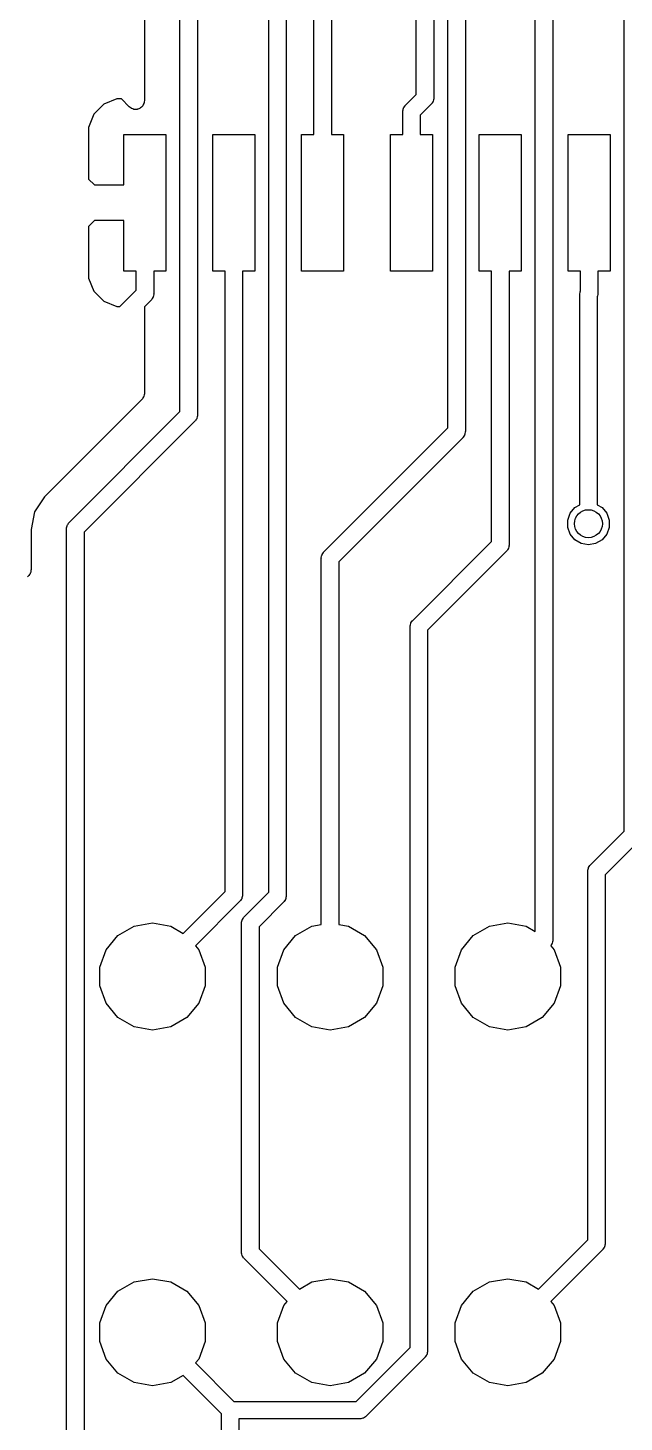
# Model space of a CAD drawing. Extents: x 116.4 to 213.4, y -134.3 to -53.5.
# Drawn here: x 157.33 to 165.85, y -96.28 to -76.37 of the extents above; entities that cross this region are included whole.
import ezdxf

# ---------------------------------------------------------------- set-up
doc = ezdxf.new("R2010")
doc.units = 0
doc.header["$MEASUREMENT"] = 0
doc.layers.add('BLACK', color=7, linetype='CONTINUOUS')

msp = doc.modelspace()

# ---------------------------------------------------------------- linework, layer by layer
at = {"layer": 'Black'}
for p, q in [((165.854, -87.8396), (165.854, -71.4454)), ((162.883, -77.3222), (162.883, -72.771)), ((163.133, -72.771), (163.133, -77.374)), ((164.584, -89.2739), (164.584, -73.5063)), ((164.834, -73.5581), (164.834, -89.3966)), ((163.334, -82.0825), (163.334, -74.1202)), ((163.584, -74.172), (163.584, -82.1343)), ((161.419, -77.893), (161.419, -74.6505)), ((161.669, -74.5987), (161.669, -77.893)), ((159.754, -75.2287), (159.754, -81.9004)), ((159.504, -81.8486), (159.504, -75.2805)), ((160.774, -88.7117), (160.774, -75.3618)), ((161.024, -75.31), (161.024, -88.7635)), ((158.996, -75.5435), (158.996, -77.4091)), ((158.603, -77.385), (158.416, -77.4623)), ((158.666, -77.385), (158.603, -77.385)), ((158.78, -77.499), (158.666, -77.385)), ((158.994, -77.4255), (158.992, -77.442)), ((158.996, -77.4091), (158.994, -77.4255)), ((162.726, -77.4793), (162.883, -77.3222)), ((163.112, -77.4402), (163.103, -77.4543)), ((163.121, -77.4268), (163.112, -77.4402)), ((163.122, -77.4215), (163.121, -77.4268)), ((163.125, -77.4168), (163.122, -77.4215)), ((163.128, -77.4007), (163.125, -77.4168)), ((163.132, -77.3849), (163.128, -77.4007)), ((163.133, -77.374), (163.132, -77.3794)), ((163.132, -77.3794), (163.132, -77.3849)), ((158.273, -77.6052), (158.196, -77.792)), ((158.416, -77.4623), (158.273, -77.6052)), ((158.793, -77.5085), (158.78, -77.499)), ((158.806, -77.5191), (158.793, -77.5085)), ((158.811, -77.521), (158.806, -77.5191)), ((158.816, -77.5243), (158.811, -77.521)), ((158.832, -77.5285), (158.816, -77.5243)), ((158.847, -77.5342), (158.832, -77.5285)), ((158.853, -77.5342), (158.847, -77.5342)), ((158.858, -77.5357), (158.853, -77.5342)), ((158.875, -77.5342), (158.858, -77.5357)), ((158.891, -77.5342), (158.875, -77.5342)), ((158.897, -77.5323), (158.891, -77.5342)), ((158.902, -77.5318), (158.897, -77.5323)), ((158.917, -77.5248), (158.902, -77.5318)), ((158.933, -77.5191), (158.917, -77.5248)), ((158.937, -77.5155), (158.933, -77.5191)), ((158.942, -77.5132), (158.937, -77.5155)), ((158.954, -77.5015), (158.942, -77.5132)), ((158.967, -77.4908), (158.954, -77.5015)), ((158.969, -77.4859), (158.967, -77.4908)), ((158.973, -77.482), (158.969, -77.4859)), ((158.98, -77.467), (158.973, -77.482)), ((158.989, -77.4526), (158.98, -77.467)), ((158.99, -77.4471), (158.989, -77.4526)), ((158.992, -77.442), (158.99, -77.4471)), ((162.689, -77.5568), (162.694, -77.541)), ((162.69, -77.5623), (162.689, -77.5568)), ((162.689, -77.5677), (162.69, -77.5623)), ((162.689, -77.893), (162.689, -77.5677)), ((162.694, -77.541), (162.697, -77.5249)), ((162.697, -77.5249), (162.699, -77.5202)), ((162.699, -77.5202), (162.701, -77.5149)), ((162.701, -77.5149), (162.71, -77.5015)), ((162.71, -77.5015), (162.718, -77.4874)), ((162.718, -77.4874), (162.722, -77.4838)), ((162.722, -77.4838), (162.726, -77.4793)), ((163.096, -77.4624), (162.939, -77.6195)), ((162.939, -77.6195), (162.939, -77.893)), ((163.099, -77.4579), (163.096, -77.4624)), ((163.103, -77.4543), (163.099, -77.4579)), ((158.196, -77.792), (158.196, -78.5296)), ((158.704, -78.614), (158.704, -77.893)), ((158.704, -77.893), (159.304, -77.893)), ((159.304, -77.893), (159.304, -79.843)), ((159.974, -79.843), (159.974, -77.893)), ((159.974, -77.893), (160.574, -77.893)), ((160.574, -77.893), (160.574, -79.843)), ((161.244, -79.843), (161.244, -77.893)), ((161.244, -77.893), (161.419, -77.893)), ((161.669, -77.893), (161.844, -77.893)), ((161.844, -77.893), (161.844, -79.843)), ((162.514, -79.843), (162.514, -77.893)), ((162.514, -77.893), (162.689, -77.893)), ((162.939, -77.893), (163.114, -77.893)), ((163.114, -77.893), (163.114, -79.843)), ((163.784, -79.843), (163.784, -77.893)), ((163.784, -77.893), (164.384, -77.893)), ((164.384, -77.893), (164.384, -79.843)), ((165.054, -79.843), (165.054, -77.893)), ((165.054, -77.893), (165.654, -77.893)), ((165.654, -77.893), (165.654, -79.843)), ((158.196, -78.5296), (158.28, -78.614)), ((158.28, -78.614), (158.704, -78.614)), ((158.28, -79.122), (158.196, -79.2064)), ((158.196, -79.2064), (158.196, -79.944)), ((158.704, -79.122), (158.28, -79.122)), ((158.704, -79.843), (158.704, -79.122)), ((158.196, -79.944), (158.273, -80.1308)), ((158.879, -79.843), (158.704, -79.843)), ((158.879, -80.1165), (158.879, -79.843)), ((159.304, -79.843), (159.129, -79.843)), ((159.129, -79.843), (159.129, -80.1683)), ((160.149, -79.843), (159.974, -79.843)), ((160.149, -88.7002), (160.149, -79.843)), ((160.574, -79.843), (160.399, -79.843)), ((160.399, -79.843), (160.399, -88.752)), ((161.844, -79.843), (161.244, -79.843)), ((163.114, -79.843), (162.514, -79.843)), ((163.959, -79.843), (163.784, -79.843)), ((163.959, -83.7035), (163.959, -79.843)), ((164.384, -79.843), (164.209, -79.843)), ((164.209, -79.843), (164.209, -83.7553)), ((165.229, -79.843), (165.054, -79.843)), ((165.229, -80.1316), (165.229, -79.843)), ((165.654, -79.843), (165.479, -79.843)), ((165.479, -79.843), (165.479, -80.1683)), ((158.273, -80.1308), (158.416, -80.2737)), ((158.645, -80.351), (158.879, -80.1165)), ((159.117, -80.2211), (159.108, -80.2345)), ((159.119, -80.2158), (159.117, -80.2211)), ((159.121, -80.2111), (159.119, -80.2158)), ((159.124, -80.195), (159.121, -80.2111)), ((159.129, -80.1792), (159.124, -80.195)), ((159.129, -80.1683), (159.128, -80.1737)), ((159.128, -80.1737), (159.129, -80.1792)), ((165.219, -80.1779), (165.22, -80.1725)), ((165.219, -83.1801), (165.219, -80.1779)), ((165.22, -80.167), (165.224, -80.1512)), ((165.22, -80.1725), (165.22, -80.167)), ((165.224, -80.1512), (165.227, -80.1351)), ((165.227, -80.1351), (165.229, -80.1316)), ((165.471, -80.2111), (165.469, -80.2146)), ((165.469, -80.2146), (165.469, -83.1801)), ((165.474, -80.195), (165.471, -80.2111)), ((165.479, -80.1792), (165.474, -80.195)), ((165.479, -80.1683), (165.478, -80.1737)), ((165.478, -80.1737), (165.479, -80.1792)), ((158.416, -80.2737), (158.603, -80.351)), ((158.603, -80.351), (158.645, -80.351)), ((159.092, -80.2567), (158.996, -80.3527)), ((158.996, -80.3527), (158.996, -81.5856)), ((159.096, -80.2522), (159.092, -80.2567)), ((159.1, -80.2486), (159.096, -80.2522)), ((159.108, -80.2345), (159.1, -80.2486)), ((158.992, -81.6127), (158.989, -81.629)), ((158.996, -81.5967), (158.992, -81.6127)), ((158.996, -81.5856), (158.995, -81.5911)), ((158.995, -81.5911), (158.996, -81.5967)), ((158.959, -81.6754), (157.569, -83.0656)), ((158.962, -81.6708), (158.959, -81.6754)), ((158.967, -81.6672), (158.962, -81.6708)), ((158.975, -81.6529), (158.967, -81.6672)), ((158.985, -81.6393), (158.975, -81.6529)), ((158.986, -81.6339), (158.985, -81.6393)), ((158.989, -81.629), (158.986, -81.6339)), ((157.919, -83.4336), (159.504, -81.8486)), ((159.718, -81.9888), (158.133, -83.5738)), ((159.721, -81.9843), (159.718, -81.9888)), ((159.725, -81.9807), (159.721, -81.9843)), ((159.733, -81.9666), (159.725, -81.9807)), ((159.743, -81.9532), (159.733, -81.9666)), ((159.744, -81.9479), (159.743, -81.9532)), ((159.747, -81.9432), (159.744, -81.9479)), ((159.75, -81.9271), (159.747, -81.9432)), ((159.754, -81.9113), (159.75, -81.9271)), ((159.754, -81.9004), (159.753, -81.9058)), ((159.753, -81.9058), (159.754, -81.9113)), ((161.562, -83.8545), (163.334, -82.0825)), ((163.55, -82.2182), (163.547, -82.2227)), ((163.554, -82.2146), (163.55, -82.2182)), ((163.563, -82.2005), (163.554, -82.2146)), ((163.572, -82.1871), (163.563, -82.2005)), ((163.573, -82.1818), (163.572, -82.1871)), ((163.576, -82.1771), (163.573, -82.1818)), ((163.579, -82.161), (163.576, -82.1771)), ((163.583, -82.1452), (163.579, -82.161)), ((163.584, -82.1343), (163.583, -82.1397)), ((163.583, -82.1397), (163.583, -82.1452)), ((163.547, -82.2227), (161.775, -83.9947)), ((157.569, -83.0656), (157.425, -83.2807)), ((165.151, -83.2197), (165.219, -83.1801)), ((165.469, -83.1801), (165.538, -83.2197)), ((157.425, -83.2807), (157.375, -83.5345)), ((165.048, -83.3981), (165.084, -83.2998)), ((165.048, -83.5027), (165.048, -83.3981)), ((165.084, -83.2998), (165.151, -83.2197)), ((165.538, -83.2197), (165.605, -83.2998)), ((165.605, -83.2998), (165.641, -83.3981)), ((165.641, -83.3981), (165.641, -83.5027)), ((157.375, -83.5345), (157.375, -84.1088)), ((157.883, -83.5111), (157.888, -83.4953)), ((157.884, -83.5166), (157.883, -83.5111)), ((157.883, -83.522), (157.884, -83.5166)), ((157.883, -120.589), (157.883, -83.522)), ((157.888, -83.4953), (157.89, -83.4792)), ((157.89, -83.4792), (157.893, -83.4745)), ((157.893, -83.4745), (157.895, -83.4692)), ((157.895, -83.4692), (157.904, -83.4558)), ((157.904, -83.4558), (157.912, -83.4417)), ((157.912, -83.4417), (157.916, -83.4381)), ((157.916, -83.4381), (157.919, -83.4336)), ((158.133, -83.5738), (158.133, -120.589)), ((165.084, -83.601), (165.048, -83.5027)), ((165.151, -83.6811), (165.084, -83.601)), ((165.605, -83.601), (165.538, -83.6811)), ((165.641, -83.5027), (165.605, -83.601)), ((162.832, -84.8309), (163.959, -83.7035)), ((164.197, -83.8081), (164.188, -83.8215)), ((164.199, -83.8028), (164.197, -83.8081)), ((164.201, -83.7981), (164.199, -83.8028)), ((164.204, -83.782), (164.201, -83.7981)), ((164.209, -83.7662), (164.204, -83.782)), ((164.209, -83.7553), (164.208, -83.7607)), ((164.208, -83.7607), (164.209, -83.7662)), ((165.241, -83.7334), (165.151, -83.6811)), ((165.344, -83.7515), (165.241, -83.7334)), ((165.447, -83.7334), (165.344, -83.7515)), ((165.538, -83.6811), (165.447, -83.7334)), ((161.525, -83.932), (161.53, -83.9162)), ((161.526, -83.9375), (161.525, -83.932)), ((161.525, -83.9429), (161.526, -83.9375)), ((161.525, -89.1731), (161.525, -83.9429)), ((161.53, -83.9162), (161.533, -83.9001)), ((161.533, -83.9001), (161.535, -83.8954)), ((161.535, -83.8954), (161.537, -83.8901)), ((161.537, -83.8901), (161.546, -83.8767)), ((161.546, -83.8767), (161.554, -83.8626)), ((161.554, -83.8626), (161.558, -83.859)), ((161.558, -83.859), (161.562, -83.8545)), ((161.775, -83.9947), (161.775, -89.1731)), ((164.172, -83.8437), (163.045, -84.9711)), ((164.176, -83.8392), (164.172, -83.8437)), ((164.18, -83.8356), (164.176, -83.8392)), ((164.188, -83.8215), (164.18, -83.8356)), ((157.336, -84.2006), (157.323, -84.209)), ((157.34, -84.1949), (157.336, -84.2006)), ((157.345, -84.1905), (157.34, -84.1949)), ((157.353, -84.1773), (157.345, -84.1905)), ((157.362, -84.165), (157.353, -84.1773)), ((157.364, -84.1583), (157.362, -84.165)), ((157.367, -84.1523), (157.364, -84.1583)), ((157.37, -84.1373), (157.367, -84.1523)), ((157.374, -84.1226), (157.37, -84.1373)), ((157.375, -84.1088), (157.374, -84.1157)), ((157.374, -84.1157), (157.374, -84.1226)), ((162.795, -84.9084), (162.8, -84.8926)), ((162.796, -84.9139), (162.795, -84.9084)), ((162.795, -84.9193), (162.796, -84.9139)), ((162.795, -95.2121), (162.795, -84.9193)), ((162.8, -84.8926), (162.803, -84.8765)), ((162.803, -84.8765), (162.805, -84.8718)), ((162.805, -84.8718), (162.807, -84.8665)), ((162.807, -84.8665), (162.816, -84.8531)), ((162.816, -84.8531), (162.824, -84.839)), ((162.824, -84.839), (162.828, -84.8354)), ((162.828, -84.8354), (162.832, -84.8309)), ((163.045, -84.9711), (163.045, -95.2639)), ((165.372, -88.3223), (165.854, -87.8396)), ((166.068, -87.9798), (165.585, -88.4625)), ((165.335, -88.3998), (165.34, -88.384)), ((165.34, -88.384), (165.343, -88.3679)), ((165.343, -88.3679), (165.345, -88.3632)), ((165.345, -88.3632), (165.347, -88.3579)), ((165.347, -88.3579), (165.356, -88.3445)), ((165.356, -88.3445), (165.364, -88.3304)), ((165.364, -88.3304), (165.368, -88.3268)), ((165.368, -88.3268), (165.372, -88.3223)), ((165.336, -88.4053), (165.335, -88.3998)), ((165.335, -88.4107), (165.336, -88.4053)), ((165.335, -93.6742), (165.335, -88.4107)), ((165.585, -88.4625), (165.585, -93.726)), ((159.549, -89.2998), (160.149, -88.7002)), ((160.394, -88.7787), (160.391, -88.7948)), ((160.399, -88.7629), (160.394, -88.7787)), ((160.399, -88.752), (160.398, -88.7574)), ((160.398, -88.7574), (160.399, -88.7629)), ((160.421, -89.0647), (160.774, -88.7117)), ((161.024, -88.7744), (161.02, -88.7902)), ((161.024, -88.7635), (161.023, -88.7689)), ((161.023, -88.7689), (161.024, -88.7744)), ((160.362, -88.8404), (159.725, -89.4774)), ((160.366, -88.8359), (160.362, -88.8404)), ((160.37, -88.8323), (160.366, -88.8359)), ((160.378, -88.8182), (160.37, -88.8323)), ((160.387, -88.8048), (160.378, -88.8182)), ((160.389, -88.7995), (160.387, -88.8048)), ((160.391, -88.7948), (160.389, -88.7995)), ((160.988, -88.8519), (160.635, -89.2049)), ((160.991, -88.8474), (160.988, -88.8519)), ((160.995, -88.8438), (160.991, -88.8474)), ((161.003, -88.8297), (160.995, -88.8438)), ((161.013, -88.8163), (161.003, -88.8297)), ((161.014, -88.811), (161.013, -88.8163)), ((161.017, -88.8063), (161.014, -88.811)), ((161.02, -88.7902), (161.017, -88.8063)), ((158.848, -89.1972), (159.11, -89.1511)), ((159.11, -89.1511), (159.372, -89.1972)), ((160.385, -89.1422), (160.39, -89.1264)), ((160.386, -89.1477), (160.385, -89.1422)), ((160.385, -89.1531), (160.386, -89.1477)), ((160.385, -93.8558), (160.385, -89.1531)), ((160.39, -89.1264), (160.392, -89.1103)), ((160.392, -89.1103), (160.395, -89.1056)), ((160.395, -89.1056), (160.397, -89.1003)), ((160.397, -89.1003), (160.406, -89.0869)), ((160.406, -89.0869), (160.414, -89.0728)), ((160.414, -89.0728), (160.418, -89.0692)), ((160.418, -89.0692), (160.421, -89.0647)), ((161.388, -89.1972), (161.525, -89.1731)), ((161.775, -89.1731), (161.912, -89.1972)), ((163.928, -89.1972), (164.19, -89.1511)), ((164.19, -89.1511), (164.452, -89.1972)), ((158.448, -89.5335), (158.618, -89.33)), ((158.618, -89.33), (158.848, -89.1972)), ((159.372, -89.1972), (159.549, -89.2998)), ((160.635, -89.2049), (160.635, -93.804)), ((160.988, -89.5335), (161.158, -89.33)), ((161.158, -89.33), (161.388, -89.1972)), ((161.912, -89.1972), (162.142, -89.33)), ((162.142, -89.33), (162.312, -89.5335)), ((163.528, -89.5335), (163.698, -89.33)), ((163.698, -89.33), (163.928, -89.1972)), ((164.452, -89.1972), (164.584, -89.2739)), ((158.357, -89.7832), (158.448, -89.5335)), ((159.725, -89.4774), (159.772, -89.5335)), ((159.772, -89.5335), (159.863, -89.7832)), ((160.897, -89.7832), (160.988, -89.5335)), ((162.312, -89.5335), (162.403, -89.7832)), ((163.437, -89.7832), (163.528, -89.5335)), ((164.813, -89.4628), (164.805, -89.4769)), ((164.805, -89.4769), (164.805, -89.4771)), ((164.805, -89.4771), (164.852, -89.5335)), ((164.823, -89.4494), (164.813, -89.4628)), ((164.824, -89.4441), (164.823, -89.4494)), ((164.827, -89.4394), (164.824, -89.4441)), ((164.83, -89.4233), (164.827, -89.4394)), ((164.834, -89.4075), (164.83, -89.4233)), ((164.834, -89.3966), (164.833, -89.402)), ((164.833, -89.402), (164.834, -89.4075)), ((164.852, -89.5335), (164.943, -89.7832)), ((158.357, -90.0488), (158.357, -89.7832)), ((159.863, -89.7832), (159.863, -90.0488)), ((160.897, -90.0488), (160.897, -89.7832)), ((162.403, -89.7832), (162.403, -90.0488)), ((163.437, -90.0488), (163.437, -89.7832)), ((164.943, -89.7832), (164.943, -90.0488)), ((158.448, -90.2985), (158.357, -90.0488)), ((159.863, -90.0488), (159.772, -90.2985)), ((160.988, -90.2985), (160.897, -90.0488)), ((162.403, -90.0488), (162.312, -90.2985)), ((163.528, -90.2985), (163.437, -90.0488)), ((164.943, -90.0488), (164.852, -90.2985)), ((158.618, -90.502), (158.448, -90.2985)), ((159.772, -90.2985), (159.602, -90.502)), ((161.158, -90.502), (160.988, -90.2985)), ((162.312, -90.2985), (162.142, -90.502)), ((163.698, -90.502), (163.528, -90.2985)), ((164.852, -90.2985), (164.682, -90.502)), ((158.848, -90.6348), (158.618, -90.502)), ((159.602, -90.502), (159.372, -90.6348)), ((161.388, -90.6348), (161.158, -90.502)), ((162.142, -90.502), (161.912, -90.6348)), ((163.928, -90.6348), (163.698, -90.502)), ((164.682, -90.502), (164.452, -90.6348)), ((159.11, -90.6809), (158.848, -90.6348)), ((159.372, -90.6348), (159.11, -90.6809)), ((161.65, -90.6809), (161.388, -90.6348)), ((161.912, -90.6348), (161.65, -90.6809)), ((164.19, -90.6809), (163.928, -90.6348)), ((164.452, -90.6348), (164.19, -90.6809)), ((164.629, -94.3798), (165.335, -93.6742)), ((165.58, -93.7527), (165.577, -93.7688)), ((165.585, -93.7369), (165.58, -93.7527)), ((165.585, -93.726), (165.584, -93.7314)), ((165.584, -93.7314), (165.585, -93.7369)), ((160.386, -93.8612), (160.385, -93.8558)), ((160.385, -93.8667), (160.386, -93.8612)), ((160.39, -93.8825), (160.385, -93.8667)), ((160.392, -93.8986), (160.39, -93.8825)), ((160.395, -93.9033), (160.392, -93.8986)), ((160.397, -93.9086), (160.395, -93.9033)), ((160.406, -93.922), (160.397, -93.9086)), ((160.414, -93.9361), (160.406, -93.922)), ((160.418, -93.9397), (160.414, -93.9361)), ((160.421, -93.9442), (160.418, -93.9397)), ((161.035, -94.5574), (160.421, -93.9442)), ((160.635, -93.804), (161.211, -94.3798)), ((165.548, -93.8144), (164.805, -94.5574)), ((165.552, -93.8099), (165.548, -93.8144)), ((165.556, -93.8063), (165.552, -93.8099)), ((165.564, -93.7922), (165.556, -93.8063)), ((165.573, -93.7788), (165.564, -93.7922)), ((165.575, -93.7735), (165.573, -93.7788)), ((165.577, -93.7688), (165.575, -93.7735)), ((158.618, -94.41), (158.848, -94.2772)), ((158.848, -94.2772), (159.11, -94.2311)), ((159.11, -94.2311), (159.372, -94.2772)), ((159.372, -94.2772), (159.602, -94.41)), ((161.211, -94.3798), (161.388, -94.2772)), ((161.388, -94.2772), (161.65, -94.2311)), ((161.65, -94.2311), (161.912, -94.2772)), ((161.912, -94.2772), (162.142, -94.41)), ((163.698, -94.41), (163.928, -94.2772)), ((163.928, -94.2772), (164.19, -94.2311)), ((164.19, -94.2311), (164.452, -94.2772)), ((164.452, -94.2772), (164.629, -94.3798)), ((158.448, -94.6135), (158.618, -94.41)), ((159.602, -94.41), (159.772, -94.6135)), ((160.988, -94.6135), (161.035, -94.5574)), ((162.142, -94.41), (162.312, -94.6135)), ((163.528, -94.6135), (163.698, -94.41)), ((164.805, -94.5574), (164.852, -94.6135)), ((158.357, -94.8632), (158.448, -94.6135)), ((159.772, -94.6135), (159.863, -94.8632)), ((160.897, -94.8632), (160.988, -94.6135)), ((162.312, -94.6135), (162.403, -94.8632)), ((163.437, -94.8632), (163.528, -94.6135)), ((164.852, -94.6135), (164.943, -94.8632)), ((158.357, -95.1288), (158.357, -94.8632)), ((159.863, -94.8632), (159.863, -95.1288)), ((160.897, -95.1288), (160.897, -94.8632)), ((162.403, -94.8632), (162.403, -95.1288)), ((163.437, -95.1288), (163.437, -94.8632)), ((164.943, -94.8632), (164.943, -95.1288)), ((158.448, -95.3785), (158.357, -95.1288)), ((159.863, -95.1288), (159.772, -95.3785)), ((160.988, -95.3785), (160.897, -95.1288)), ((162.403, -95.1288), (162.312, -95.3785)), ((163.528, -95.3785), (163.437, -95.1288)), ((164.943, -95.1288), (164.852, -95.3785)), ((162.025, -95.9822), (162.795, -95.2121)), ((163.008, -95.3523), (162.165, -96.1956)), ((163.012, -95.3478), (163.008, -95.3523)), ((163.016, -95.3442), (163.012, -95.3478)), ((163.024, -95.3301), (163.016, -95.3442)), ((163.033, -95.3167), (163.024, -95.3301)), ((163.035, -95.3114), (163.033, -95.3167)), ((163.037, -95.3067), (163.035, -95.3114)), ((163.04, -95.2906), (163.037, -95.3067)), ((163.045, -95.2748), (163.04, -95.2906)), ((163.045, -95.2639), (163.044, -95.2693)), ((163.044, -95.2693), (163.045, -95.2748)), ((158.618, -95.582), (158.448, -95.3785)), ((159.772, -95.3785), (159.725, -95.4346)), ((159.725, -95.4346), (160.273, -95.9822)), ((161.158, -95.582), (160.988, -95.3785)), ((162.312, -95.3785), (162.142, -95.582)), ((163.698, -95.582), (163.528, -95.3785)), ((164.852, -95.3785), (164.682, -95.582)), ((158.848, -95.7148), (158.618, -95.582)), ((159.11, -95.7609), (158.848, -95.7148)), ((159.372, -95.7148), (159.11, -95.7609)), ((159.549, -95.6122), (159.372, -95.7148)), ((160.096, -96.159), (159.549, -95.6122)), ((161.388, -95.7148), (161.158, -95.582)), ((161.65, -95.7609), (161.388, -95.7148)), ((161.912, -95.7148), (161.65, -95.7609)), ((162.142, -95.582), (161.912, -95.7148)), ((163.928, -95.7148), (163.698, -95.582)), ((164.19, -95.7609), (163.928, -95.7148)), ((164.452, -95.7148), (164.19, -95.7609)), ((164.682, -95.582), (164.452, -95.7148)), ((160.273, -95.9822), (162.025, -95.9822)), ((160.096, -116.947), (160.096, -96.159)), ((162.077, -96.2322), (160.346, -96.2322)), ((160.346, -96.2322), (160.346, -116.999)), ((162.082, -96.2312), (162.077, -96.2322)), ((162.088, -96.2317), (162.082, -96.2312)), ((162.103, -96.2275), (162.088, -96.2317)), ((162.119, -96.2247), (162.103, -96.2275)), ((162.124, -96.2219), (162.119, -96.2247)), ((162.13, -96.2205), (162.124, -96.2219)), ((162.143, -96.2111), (162.13, -96.2205)), ((162.157, -96.203), (162.143, -96.2111)), ((162.161, -96.1987), (162.157, -96.203)), ((162.165, -96.1956), (162.161, -96.1987))]:
    msp.add_line(p, q, dxfattribs=at)
msp.add_circle((165.344, -83.4504), 0.2, dxfattribs=at)

doc.saveas('drawing.dxf')
